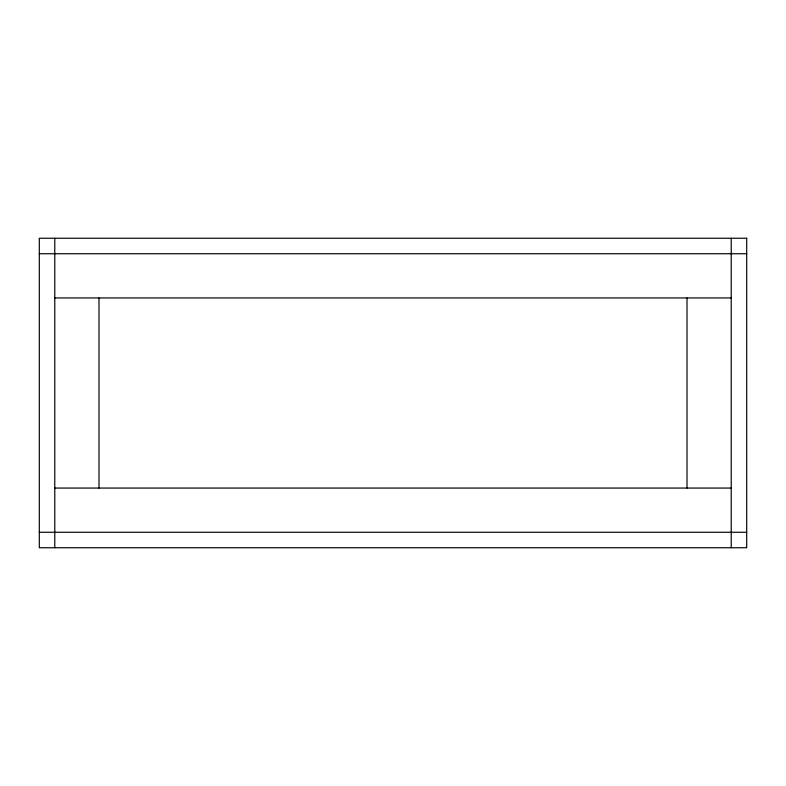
<?xml version="1.0" encoding="UTF-8"?>
<svg xmlns="http://www.w3.org/2000/svg" width="786" height="786" viewBox="0 0 786 786"><rect width="100%" height="100%" fill="white"/><g stroke="black" fill="none" stroke-linecap="round" stroke-linejoin="round"><path stroke-width="1.18" d="M39.3 253.731L746.7 253.731M54.774 297.943L731.226 297.943M54.774 488.057L731.226 488.057M39.3 532.269L746.7 532.269M731.226 238.256L731.226 547.744M687.013 297.943L687.013 488.057M98.987 297.943L98.987 488.057M54.774 238.256L54.774 547.744M746.7 238.256L39.3 238.256L39.3 547.744L746.7 547.744L746.7 238.256"/></g></svg>
